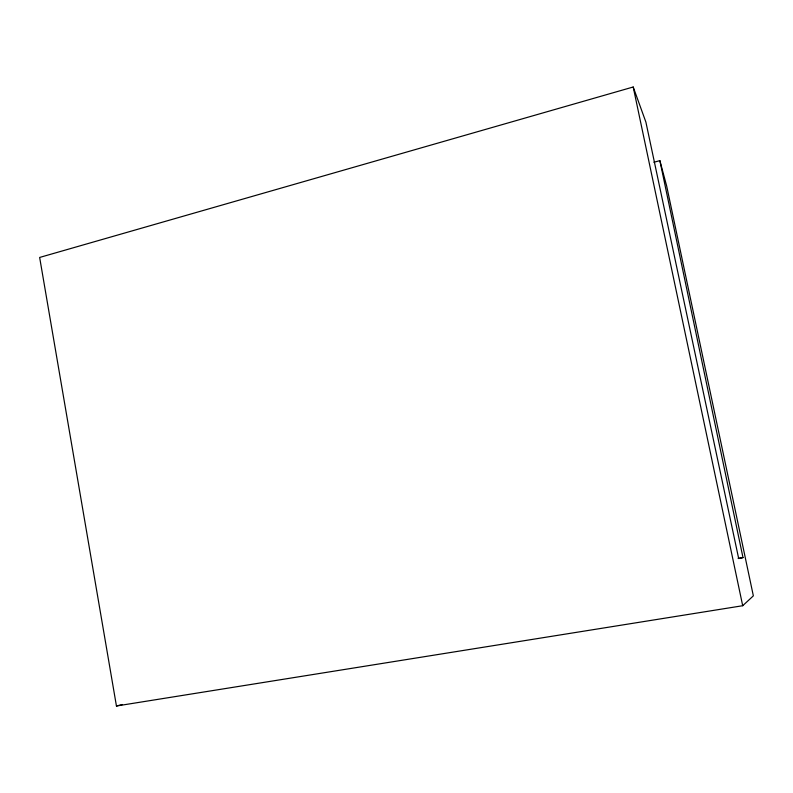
<?xml version="1.0" encoding="UTF-8"?>
<svg xmlns="http://www.w3.org/2000/svg" width="793" height="793" viewBox="0 0 793 793"><rect width="100%" height="100%" fill="white"/><g stroke="black" fill="none" stroke-linecap="round" stroke-linejoin="round"><path stroke-width="1.19" d="M659.875 160.642L742.991 557.578L738.679 558.54L645.899 122.112L633.201 87.002L39.65 257.447L116.442 705.998L742.704 605.723L753.35 595.86L666.685 186.127L659.875 160.642L653.898 162.238M116.442 705.998L122.4 704.521M738.105 558.411L742.991 557.578M633.201 87.002L742.704 605.723"/></g></svg>
